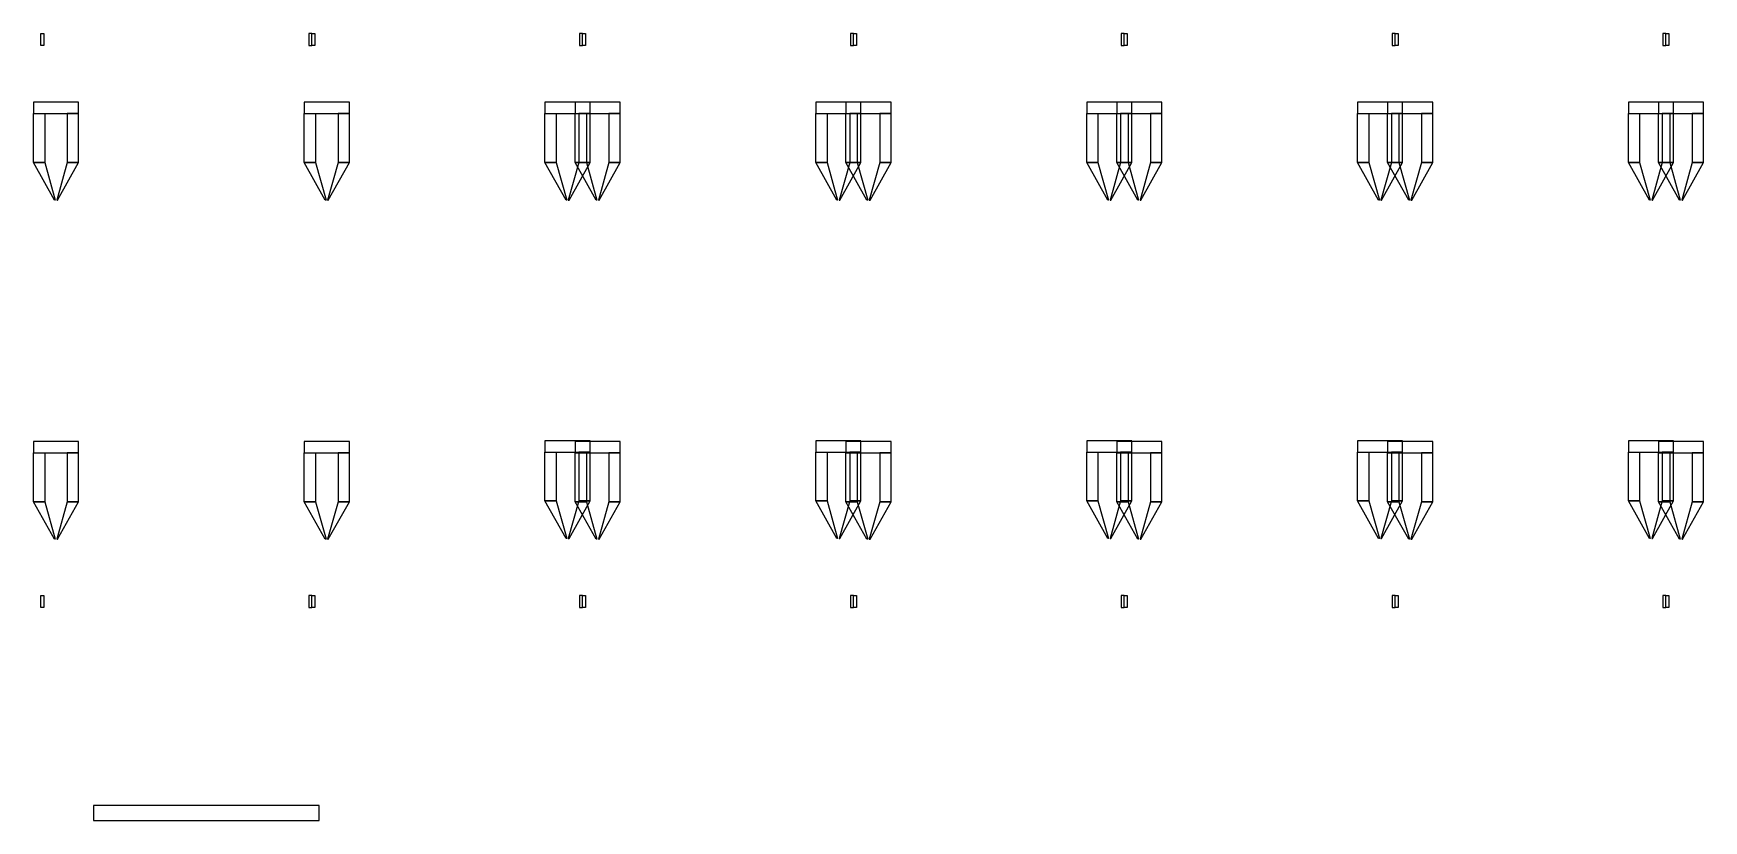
# Model space of a CAD drawing. Extents: x -50899 to 50899, y -48295 to 50898.
# Drawn here: x -27950 to -16850, y -29475 to -24242 of the extents above; entities that cross this region are included whole.
import ezdxf

# ---------------------------------------------------------------- set-up
doc = ezdxf.new("R2010")
doc.units = 0

# ---------------------------------------------------------------- blocks, each defined once
blk = doc.blocks.new('Q1')
for points in [[(-100, 14803), (-100, 14883), (-80, 14883), (-80, 14803), (-100, 14803)], [(1700, 14803), (1700, 14883), (1680, 14883), (1680, 14803), (1700, 14803)], [(3250, 14425), (3250, 14350), (3550, 14350), (3550, 14425), (3250, 14425)], [(3250, 14425), (3250, 14350), (3550, 14350), (3550, 14425), (3250, 14425)], [(3325, 14350), (3325, 14025), (3250, 14025), (3250, 14350), (3325, 14350)], [(3325, 14350), (3325, 14025), (3250, 14025), (3250, 14350), (3325, 14350)], [(3475, 14350), (3475, 14025), (3550, 14025), (3550, 14350), (3475, 14350)], [(3475, 14350), (3475, 14025), (3550, 14025), (3550, 14350), (3475, 14350)], [(3325, 14025), (3395, 13775), (3390, 13775), (3250, 14025), (3325, 14025)], [(3325, 14025), (3395, 13775), (3390, 13775), (3250, 14025), (3325, 14025)], [(3475, 14025), (3405, 13775), (3410, 13775), (3550, 14025), (3475, 14025)], [(3475, 14025), (3405, 13775), (3410, 13775), (3550, 14025), (3475, 14025)], [(3250, 12175), (3250, 12100), (3550, 12100), (3550, 12175), (3250, 12175)], [(3250, 12175), (3250, 12100), (3550, 12100), (3550, 12175), (3250, 12175)], [(3325, 12100), (3325, 11775), (3250, 11775), (3250, 12100), (3325, 12100)], [(3325, 12100), (3325, 11775), (3250, 11775), (3250, 12100), (3325, 12100)], [(3475, 12100), (3475, 11775), (3550, 11775), (3550, 12100), (3475, 12100)], [(3475, 12100), (3475, 11775), (3550, 11775), (3550, 12100), (3475, 12100)], [(3325, 11775), (3395, 11525), (3390, 11525), (3250, 11775), (3325, 11775)], [(3325, 11775), (3395, 11525), (3390, 11525), (3250, 11775), (3325, 11775)], [(3475, 11775), (3405, 11525), (3410, 11525), (3550, 11775), (3475, 11775)], [(3475, 11775), (3405, 11525), (3410, 11525), (3550, 11775), (3475, 11775)], [(-100, 11067), (-100, 11147), (-80, 11147), (-80, 11067), (-100, 11067)], [(1700, 11067), (1700, 11147), (1680, 11147), (1680, 11067), (1700, 11067)], [(250, 9750), (250, 9650), (1750, 9650), (1750, 9750), (250, 9750)]]:
    blk.add_lwpolyline(points)
blk = doc.blocks.new('Q2')
for points in [[(-100, 14803), (-100, 14883), (-80, 14883), (-80, 14803), (-100, 14803)], [(1700, 14803), (1700, 14883), (1680, 14883), (1680, 14803), (1700, 14803)], [(-1950, 14425), (-1950, 14350), (-1650, 14350), (-1650, 14425), (-1950, 14425)], [(-1950, 14425), (-1950, 14350), (-1650, 14350), (-1650, 14425), (-1950, 14425)], [(-1875, 14350), (-1875, 14025), (-1950, 14025), (-1950, 14350), (-1875, 14350)], [(-1875, 14350), (-1875, 14025), (-1950, 14025), (-1950, 14350), (-1875, 14350)], [(-1725, 14350), (-1725, 14025), (-1650, 14025), (-1650, 14350), (-1725, 14350)], [(-1725, 14350), (-1725, 14025), (-1650, 14025), (-1650, 14350), (-1725, 14350)], [(3250, 14425), (3250, 14350), (3550, 14350), (3550, 14425), (3250, 14425)], [(3250, 14425), (3250, 14350), (3550, 14350), (3550, 14425), (3250, 14425)], [(3325, 14350), (3325, 14025), (3250, 14025), (3250, 14350), (3325, 14350)], [(3325, 14350), (3325, 14025), (3250, 14025), (3250, 14350), (3325, 14350)], [(3475, 14350), (3475, 14025), (3550, 14025), (3550, 14350), (3475, 14350)], [(3475, 14350), (3475, 14025), (3550, 14025), (3550, 14350), (3475, 14350)], [(-1875, 14025), (-1805, 13775), (-1810, 13775), (-1950, 14025), (-1875, 14025)], [(-1875, 14025), (-1805, 13775), (-1810, 13775), (-1950, 14025), (-1875, 14025)], [(-1725, 14025), (-1795, 13775), (-1790, 13775), (-1650, 14025), (-1725, 14025)], [(-1725, 14025), (-1795, 13775), (-1790, 13775), (-1650, 14025), (-1725, 14025)], [(3325, 14025), (3395, 13775), (3390, 13775), (3250, 14025), (3325, 14025)], [(3325, 14025), (3395, 13775), (3390, 13775), (3250, 14025), (3325, 14025)], [(3475, 14025), (3405, 13775), (3410, 13775), (3550, 14025), (3475, 14025)], [(3475, 14025), (3405, 13775), (3410, 13775), (3550, 14025), (3475, 14025)], [(-1950, 12170), (-1950, 12095), (-1650, 12095), (-1650, 12170), (-1950, 12170)], [(-1950, 12170), (-1950, 12095), (-1650, 12095), (-1650, 12170), (-1950, 12170)], [(3250, 12175), (3250, 12100), (3550, 12100), (3550, 12175), (3250, 12175)], [(3250, 12175), (3250, 12100), (3550, 12100), (3550, 12175), (3250, 12175)], [(3325, 12100), (3325, 11775), (3250, 11775), (3250, 12100), (3325, 12100)], [(3325, 12100), (3325, 11775), (3250, 11775), (3250, 12100), (3325, 12100)], [(3475, 12100), (3475, 11775), (3550, 11775), (3550, 12100), (3475, 12100)], [(3475, 12100), (3475, 11775), (3550, 11775), (3550, 12100), (3475, 12100)], [(-1875, 12095), (-1875, 11770), (-1950, 11770), (-1950, 12095), (-1875, 12095)], [(-1875, 12095), (-1875, 11770), (-1950, 11770), (-1950, 12095), (-1875, 12095)], [(-1725, 12095), (-1725, 11770), (-1650, 11770), (-1650, 12095), (-1725, 12095)], [(-1725, 12095), (-1725, 11770), (-1650, 11770), (-1650, 12095), (-1725, 12095)], [(-1875, 11770), (-1805, 11520), (-1810, 11520), (-1950, 11770), (-1875, 11770)], [(-1875, 11770), (-1805, 11520), (-1810, 11520), (-1950, 11770), (-1875, 11770)], [(-1725, 11770), (-1795, 11520), (-1790, 11520), (-1650, 11770), (-1725, 11770)], [(-1725, 11770), (-1795, 11520), (-1790, 11520), (-1650, 11770), (-1725, 11770)], [(3325, 11775), (3395, 11525), (3390, 11525), (3250, 11775), (3325, 11775)], [(3325, 11775), (3395, 11525), (3390, 11525), (3250, 11775), (3325, 11775)], [(3475, 11775), (3405, 11525), (3410, 11525), (3550, 11775), (3475, 11775)], [(3475, 11775), (3405, 11525), (3410, 11525), (3550, 11775), (3475, 11775)], [(-100, 11067), (-100, 11147), (-80, 11147), (-80, 11067), (-100, 11067)], [(1700, 11067), (1700, 11147), (1680, 11147), (1680, 11067), (1700, 11067)]]:
    blk.add_lwpolyline(points)
blk = doc.blocks.new('Q3')
for points in [[(-100, 14803), (-100, 14883), (-80, 14883), (-80, 14803), (-100, 14803)], [(1700, 14803), (1700, 14883), (1680, 14883), (1680, 14803), (1700, 14803)], [(-1950, 14425), (-1950, 14350), (-1650, 14350), (-1650, 14425), (-1950, 14425)], [(-1950, 14425), (-1950, 14350), (-1650, 14350), (-1650, 14425), (-1950, 14425)], [(-1875, 14350), (-1875, 14025), (-1950, 14025), (-1950, 14350), (-1875, 14350)], [(-1875, 14350), (-1875, 14025), (-1950, 14025), (-1950, 14350), (-1875, 14350)], [(-1725, 14350), (-1725, 14025), (-1650, 14025), (-1650, 14350), (-1725, 14350)], [(-1725, 14350), (-1725, 14025), (-1650, 14025), (-1650, 14350), (-1725, 14350)], [(3250, 14425), (3250, 14350), (3550, 14350), (3550, 14425), (3250, 14425)], [(3250, 14425), (3250, 14350), (3550, 14350), (3550, 14425), (3250, 14425)], [(3325, 14350), (3325, 14025), (3250, 14025), (3250, 14350), (3325, 14350)], [(3325, 14350), (3325, 14025), (3250, 14025), (3250, 14350), (3325, 14350)], [(3475, 14350), (3475, 14025), (3550, 14025), (3550, 14350), (3475, 14350)], [(3475, 14350), (3475, 14025), (3550, 14025), (3550, 14350), (3475, 14350)], [(-1875, 14025), (-1805, 13775), (-1810, 13775), (-1950, 14025), (-1875, 14025)], [(-1875, 14025), (-1805, 13775), (-1810, 13775), (-1950, 14025), (-1875, 14025)], [(-1725, 14025), (-1795, 13775), (-1790, 13775), (-1650, 14025), (-1725, 14025)], [(-1725, 14025), (-1795, 13775), (-1790, 13775), (-1650, 14025), (-1725, 14025)], [(3325, 14025), (3395, 13775), (3390, 13775), (3250, 14025), (3325, 14025)], [(3325, 14025), (3395, 13775), (3390, 13775), (3250, 14025), (3325, 14025)], [(3475, 14025), (3405, 13775), (3410, 13775), (3550, 14025), (3475, 14025)], [(3475, 14025), (3405, 13775), (3410, 13775), (3550, 14025), (3475, 14025)], [(-1950, 12170), (-1950, 12095), (-1650, 12095), (-1650, 12170), (-1950, 12170)], [(-1950, 12170), (-1950, 12095), (-1650, 12095), (-1650, 12170), (-1950, 12170)], [(3250, 12175), (3250, 12100), (3550, 12100), (3550, 12175), (3250, 12175)], [(3250, 12175), (3250, 12100), (3550, 12100), (3550, 12175), (3250, 12175)], [(3325, 12100), (3325, 11775), (3250, 11775), (3250, 12100), (3325, 12100)], [(3325, 12100), (3325, 11775), (3250, 11775), (3250, 12100), (3325, 12100)], [(3475, 12100), (3475, 11775), (3550, 11775), (3550, 12100), (3475, 12100)], [(3475, 12100), (3475, 11775), (3550, 11775), (3550, 12100), (3475, 12100)], [(-1875, 12095), (-1875, 11770), (-1950, 11770), (-1950, 12095), (-1875, 12095)], [(-1875, 12095), (-1875, 11770), (-1950, 11770), (-1950, 12095), (-1875, 12095)], [(-1725, 12095), (-1725, 11770), (-1650, 11770), (-1650, 12095), (-1725, 12095)], [(-1725, 12095), (-1725, 11770), (-1650, 11770), (-1650, 12095), (-1725, 12095)], [(-1875, 11770), (-1805, 11520), (-1810, 11520), (-1950, 11770), (-1875, 11770)], [(-1875, 11770), (-1805, 11520), (-1810, 11520), (-1950, 11770), (-1875, 11770)], [(-1725, 11770), (-1795, 11520), (-1790, 11520), (-1650, 11770), (-1725, 11770)], [(-1725, 11770), (-1795, 11520), (-1790, 11520), (-1650, 11770), (-1725, 11770)], [(3325, 11775), (3395, 11525), (3390, 11525), (3250, 11775), (3325, 11775)], [(3325, 11775), (3395, 11525), (3390, 11525), (3250, 11775), (3325, 11775)], [(3475, 11775), (3405, 11525), (3410, 11525), (3550, 11775), (3475, 11775)], [(3475, 11775), (3405, 11525), (3410, 11525), (3550, 11775), (3475, 11775)], [(-100, 11067), (-100, 11147), (-80, 11147), (-80, 11067), (-100, 11067)], [(1700, 11067), (1700, 11147), (1680, 11147), (1680, 11067), (1700, 11067)]]:
    blk.add_lwpolyline(points)
blk = doc.blocks.new('Q4')
for points in [[(-100, 14803), (-100, 14883), (-80, 14883), (-80, 14803), (-100, 14803)], [(1700, 14803), (1700, 14883), (1680, 14883), (1680, 14803), (1700, 14803)], [(-1950, 14425), (-1950, 14350), (-1650, 14350), (-1650, 14425), (-1950, 14425)], [(-1950, 14425), (-1950, 14350), (-1650, 14350), (-1650, 14425), (-1950, 14425)], [(-1875, 14350), (-1875, 14025), (-1950, 14025), (-1950, 14350), (-1875, 14350)], [(-1875, 14350), (-1875, 14025), (-1950, 14025), (-1950, 14350), (-1875, 14350)], [(-1725, 14350), (-1725, 14025), (-1650, 14025), (-1650, 14350), (-1725, 14350)], [(-1725, 14350), (-1725, 14025), (-1650, 14025), (-1650, 14350), (-1725, 14350)], [(3250, 14425), (3250, 14350), (3550, 14350), (3550, 14425), (3250, 14425)], [(3250, 14425), (3250, 14350), (3550, 14350), (3550, 14425), (3250, 14425)], [(3325, 14350), (3325, 14025), (3250, 14025), (3250, 14350), (3325, 14350)], [(3325, 14350), (3325, 14025), (3250, 14025), (3250, 14350), (3325, 14350)], [(3475, 14350), (3475, 14025), (3550, 14025), (3550, 14350), (3475, 14350)], [(3475, 14350), (3475, 14025), (3550, 14025), (3550, 14350), (3475, 14350)], [(-1875, 14025), (-1805, 13775), (-1810, 13775), (-1950, 14025), (-1875, 14025)], [(-1875, 14025), (-1805, 13775), (-1810, 13775), (-1950, 14025), (-1875, 14025)], [(-1725, 14025), (-1795, 13775), (-1790, 13775), (-1650, 14025), (-1725, 14025)], [(-1725, 14025), (-1795, 13775), (-1790, 13775), (-1650, 14025), (-1725, 14025)], [(3325, 14025), (3395, 13775), (3390, 13775), (3250, 14025), (3325, 14025)], [(3325, 14025), (3395, 13775), (3390, 13775), (3250, 14025), (3325, 14025)], [(3475, 14025), (3405, 13775), (3410, 13775), (3550, 14025), (3475, 14025)], [(3475, 14025), (3405, 13775), (3410, 13775), (3550, 14025), (3475, 14025)], [(-1950, 12170), (-1950, 12095), (-1650, 12095), (-1650, 12170), (-1950, 12170)], [(-1950, 12170), (-1950, 12095), (-1650, 12095), (-1650, 12170), (-1950, 12170)], [(3250, 12175), (3250, 12100), (3550, 12100), (3550, 12175), (3250, 12175)], [(3250, 12175), (3250, 12100), (3550, 12100), (3550, 12175), (3250, 12175)], [(3325, 12100), (3325, 11775), (3250, 11775), (3250, 12100), (3325, 12100)], [(3325, 12100), (3325, 11775), (3250, 11775), (3250, 12100), (3325, 12100)], [(3475, 12100), (3475, 11775), (3550, 11775), (3550, 12100), (3475, 12100)], [(3475, 12100), (3475, 11775), (3550, 11775), (3550, 12100), (3475, 12100)], [(-1875, 12095), (-1875, 11770), (-1950, 11770), (-1950, 12095), (-1875, 12095)], [(-1875, 12095), (-1875, 11770), (-1950, 11770), (-1950, 12095), (-1875, 12095)], [(-1725, 12095), (-1725, 11770), (-1650, 11770), (-1650, 12095), (-1725, 12095)], [(-1725, 12095), (-1725, 11770), (-1650, 11770), (-1650, 12095), (-1725, 12095)], [(-1875, 11770), (-1805, 11520), (-1810, 11520), (-1950, 11770), (-1875, 11770)], [(-1875, 11770), (-1805, 11520), (-1810, 11520), (-1950, 11770), (-1875, 11770)], [(-1725, 11770), (-1795, 11520), (-1790, 11520), (-1650, 11770), (-1725, 11770)], [(-1725, 11770), (-1795, 11520), (-1790, 11520), (-1650, 11770), (-1725, 11770)], [(3325, 11775), (3395, 11525), (3390, 11525), (3250, 11775), (3325, 11775)], [(3325, 11775), (3395, 11525), (3390, 11525), (3250, 11775), (3325, 11775)], [(3475, 11775), (3405, 11525), (3410, 11525), (3550, 11775), (3475, 11775)], [(3475, 11775), (3405, 11525), (3410, 11525), (3550, 11775), (3475, 11775)], [(-100, 11067), (-100, 11147), (-80, 11147), (-80, 11067), (-100, 11067)], [(1700, 11067), (1700, 11147), (1680, 11147), (1680, 11067), (1700, 11067)]]:
    blk.add_lwpolyline(points)
blk = doc.blocks.new('Q5')
for points in [[(-100, 14803), (-100, 14883), (-80, 14883), (-80, 14803), (-100, 14803)], [(1700, 14803), (1700, 14883), (1680, 14883), (1680, 14803), (1700, 14803)], [(-1950, 14425), (-1950, 14350), (-1650, 14350), (-1650, 14425), (-1950, 14425)], [(-1950, 14425), (-1950, 14350), (-1650, 14350), (-1650, 14425), (-1950, 14425)], [(-1875, 14350), (-1875, 14025), (-1950, 14025), (-1950, 14350), (-1875, 14350)], [(-1875, 14350), (-1875, 14025), (-1950, 14025), (-1950, 14350), (-1875, 14350)], [(-1725, 14350), (-1725, 14025), (-1650, 14025), (-1650, 14350), (-1725, 14350)], [(-1725, 14350), (-1725, 14025), (-1650, 14025), (-1650, 14350), (-1725, 14350)], [(3250, 14425), (3250, 14350), (3550, 14350), (3550, 14425), (3250, 14425)], [(3250, 14425), (3250, 14350), (3550, 14350), (3550, 14425), (3250, 14425)], [(3325, 14350), (3325, 14025), (3250, 14025), (3250, 14350), (3325, 14350)], [(3325, 14350), (3325, 14025), (3250, 14025), (3250, 14350), (3325, 14350)], [(3475, 14350), (3475, 14025), (3550, 14025), (3550, 14350), (3475, 14350)], [(3475, 14350), (3475, 14025), (3550, 14025), (3550, 14350), (3475, 14350)], [(-1875, 14025), (-1805, 13775), (-1810, 13775), (-1950, 14025), (-1875, 14025)], [(-1875, 14025), (-1805, 13775), (-1810, 13775), (-1950, 14025), (-1875, 14025)], [(-1725, 14025), (-1795, 13775), (-1790, 13775), (-1650, 14025), (-1725, 14025)], [(-1725, 14025), (-1795, 13775), (-1790, 13775), (-1650, 14025), (-1725, 14025)], [(3325, 14025), (3395, 13775), (3390, 13775), (3250, 14025), (3325, 14025)], [(3325, 14025), (3395, 13775), (3390, 13775), (3250, 14025), (3325, 14025)], [(3475, 14025), (3405, 13775), (3410, 13775), (3550, 14025), (3475, 14025)], [(3475, 14025), (3405, 13775), (3410, 13775), (3550, 14025), (3475, 14025)], [(-1950, 12170), (-1950, 12095), (-1650, 12095), (-1650, 12170), (-1950, 12170)], [(-1950, 12170), (-1950, 12095), (-1650, 12095), (-1650, 12170), (-1950, 12170)], [(3250, 12175), (3250, 12100), (3550, 12100), (3550, 12175), (3250, 12175)], [(3250, 12175), (3250, 12100), (3550, 12100), (3550, 12175), (3250, 12175)], [(3325, 12100), (3325, 11775), (3250, 11775), (3250, 12100), (3325, 12100)], [(3325, 12100), (3325, 11775), (3250, 11775), (3250, 12100), (3325, 12100)], [(3475, 12100), (3475, 11775), (3550, 11775), (3550, 12100), (3475, 12100)], [(3475, 12100), (3475, 11775), (3550, 11775), (3550, 12100), (3475, 12100)], [(-1875, 12095), (-1875, 11770), (-1950, 11770), (-1950, 12095), (-1875, 12095)], [(-1875, 12095), (-1875, 11770), (-1950, 11770), (-1950, 12095), (-1875, 12095)], [(-1725, 12095), (-1725, 11770), (-1650, 11770), (-1650, 12095), (-1725, 12095)], [(-1725, 12095), (-1725, 11770), (-1650, 11770), (-1650, 12095), (-1725, 12095)], [(-1875, 11770), (-1805, 11520), (-1810, 11520), (-1950, 11770), (-1875, 11770)], [(-1875, 11770), (-1805, 11520), (-1810, 11520), (-1950, 11770), (-1875, 11770)], [(-1725, 11770), (-1795, 11520), (-1790, 11520), (-1650, 11770), (-1725, 11770)], [(-1725, 11770), (-1795, 11520), (-1790, 11520), (-1650, 11770), (-1725, 11770)], [(3325, 11775), (3395, 11525), (3390, 11525), (3250, 11775), (3325, 11775)], [(3325, 11775), (3395, 11525), (3390, 11525), (3250, 11775), (3325, 11775)], [(3475, 11775), (3405, 11525), (3410, 11525), (3550, 11775), (3475, 11775)], [(3475, 11775), (3405, 11525), (3410, 11525), (3550, 11775), (3475, 11775)], [(-100, 11067), (-100, 11147), (-80, 11147), (-80, 11067), (-100, 11067)], [(1700, 11067), (1700, 11147), (1680, 11147), (1680, 11067), (1700, 11067)]]:
    blk.add_lwpolyline(points)
blk = doc.blocks.new('Q6')
for points in [[(-100, 14803), (-100, 14883), (-80, 14883), (-80, 14803), (-100, 14803)], [(1700, 14803), (1700, 14883), (1680, 14883), (1680, 14803), (1700, 14803)], [(-1950, 14425), (-1950, 14350), (-1650, 14350), (-1650, 14425), (-1950, 14425)], [(-1950, 14425), (-1950, 14350), (-1650, 14350), (-1650, 14425), (-1950, 14425)], [(-1875, 14350), (-1875, 14025), (-1950, 14025), (-1950, 14350), (-1875, 14350)], [(-1875, 14350), (-1875, 14025), (-1950, 14025), (-1950, 14350), (-1875, 14350)], [(-1725, 14350), (-1725, 14025), (-1650, 14025), (-1650, 14350), (-1725, 14350)], [(-1725, 14350), (-1725, 14025), (-1650, 14025), (-1650, 14350), (-1725, 14350)], [(-1875, 14025), (-1805, 13775), (-1810, 13775), (-1950, 14025), (-1875, 14025)], [(-1875, 14025), (-1805, 13775), (-1810, 13775), (-1950, 14025), (-1875, 14025)], [(-1725, 14025), (-1795, 13775), (-1790, 13775), (-1650, 14025), (-1725, 14025)], [(-1725, 14025), (-1795, 13775), (-1790, 13775), (-1650, 14025), (-1725, 14025)], [(-1950, 12170), (-1950, 12095), (-1650, 12095), (-1650, 12170), (-1950, 12170)], [(-1950, 12170), (-1950, 12095), (-1650, 12095), (-1650, 12170), (-1950, 12170)], [(-1875, 12095), (-1875, 11770), (-1950, 11770), (-1950, 12095), (-1875, 12095)], [(-1875, 12095), (-1875, 11770), (-1950, 11770), (-1950, 12095), (-1875, 12095)], [(-1725, 12095), (-1725, 11770), (-1650, 11770), (-1650, 12095), (-1725, 12095)], [(-1725, 12095), (-1725, 11770), (-1650, 11770), (-1650, 12095), (-1725, 12095)], [(-1875, 11770), (-1805, 11520), (-1810, 11520), (-1950, 11770), (-1875, 11770)], [(-1875, 11770), (-1805, 11520), (-1810, 11520), (-1950, 11770), (-1875, 11770)], [(-1725, 11770), (-1795, 11520), (-1790, 11520), (-1650, 11770), (-1725, 11770)], [(-1725, 11770), (-1795, 11520), (-1790, 11520), (-1650, 11770), (-1725, 11770)], [(-100, 11067), (-100, 11147), (-80, 11147), (-80, 11067), (-100, 11067)], [(1700, 11067), (1700, 11147), (1680, 11147), (1680, 11067), (1700, 11067)]]:
    blk.add_lwpolyline(points)
blk = doc.blocks.new('Q7')
for points in [[(-100, 14803), (-100, 14883), (-80, 14883), (-80, 14803), (-100, 14803)], [(-1950, 14425), (-1950, 14350), (-1650, 14350), (-1650, 14425), (-1950, 14425)], [(-1950, 14425), (-1950, 14350), (-1650, 14350), (-1650, 14425), (-1950, 14425)], [(-1875, 14350), (-1875, 14025), (-1950, 14025), (-1950, 14350), (-1875, 14350)], [(-1875, 14350), (-1875, 14025), (-1950, 14025), (-1950, 14350), (-1875, 14350)], [(-1725, 14350), (-1725, 14025), (-1650, 14025), (-1650, 14350), (-1725, 14350)], [(-1725, 14350), (-1725, 14025), (-1650, 14025), (-1650, 14350), (-1725, 14350)], [(-1875, 14025), (-1805, 13775), (-1810, 13775), (-1950, 14025), (-1875, 14025)], [(-1875, 14025), (-1805, 13775), (-1810, 13775), (-1950, 14025), (-1875, 14025)], [(-1725, 14025), (-1795, 13775), (-1790, 13775), (-1650, 14025), (-1725, 14025)], [(-1725, 14025), (-1795, 13775), (-1790, 13775), (-1650, 14025), (-1725, 14025)], [(-1950, 12170), (-1950, 12095), (-1650, 12095), (-1650, 12170), (-1950, 12170)], [(-1950, 12170), (-1950, 12095), (-1650, 12095), (-1650, 12170), (-1950, 12170)], [(-1875, 12095), (-1875, 11770), (-1950, 11770), (-1950, 12095), (-1875, 12095)], [(-1875, 12095), (-1875, 11770), (-1950, 11770), (-1950, 12095), (-1875, 12095)], [(-1725, 12095), (-1725, 11770), (-1650, 11770), (-1650, 12095), (-1725, 12095)], [(-1725, 12095), (-1725, 11770), (-1650, 11770), (-1650, 12095), (-1725, 12095)], [(-1875, 11770), (-1805, 11520), (-1810, 11520), (-1950, 11770), (-1875, 11770)], [(-1875, 11770), (-1805, 11520), (-1810, 11520), (-1950, 11770), (-1875, 11770)], [(-1725, 11770), (-1795, 11520), (-1790, 11520), (-1650, 11770), (-1725, 11770)], [(-1725, 11770), (-1795, 11520), (-1790, 11520), (-1650, 11770), (-1725, 11770)], [(-100, 11067), (-100, 11147), (-80, 11147), (-80, 11067), (-100, 11067)]]:
    blk.add_lwpolyline(points)
blk = doc.blocks.new('Q8')
for points in [[(-1950, 14425), (-1950, 14350), (-1650, 14350), (-1650, 14425), (-1950, 14425)], [(-1950, 14425), (-1950, 14350), (-1650, 14350), (-1650, 14425), (-1950, 14425)], [(-1875, 14350), (-1875, 14025), (-1950, 14025), (-1950, 14350), (-1875, 14350)], [(-1875, 14350), (-1875, 14025), (-1950, 14025), (-1950, 14350), (-1875, 14350)], [(-1725, 14350), (-1725, 14025), (-1650, 14025), (-1650, 14350), (-1725, 14350)], [(-1725, 14350), (-1725, 14025), (-1650, 14025), (-1650, 14350), (-1725, 14350)], [(-1875, 14025), (-1805, 13775), (-1810, 13775), (-1950, 14025), (-1875, 14025)], [(-1875, 14025), (-1805, 13775), (-1810, 13775), (-1950, 14025), (-1875, 14025)], [(-1725, 14025), (-1795, 13775), (-1790, 13775), (-1650, 14025), (-1725, 14025)], [(-1725, 14025), (-1795, 13775), (-1790, 13775), (-1650, 14025), (-1725, 14025)], [(-1950, 12170), (-1950, 12095), (-1650, 12095), (-1650, 12170), (-1950, 12170)], [(-1950, 12170), (-1950, 12095), (-1650, 12095), (-1650, 12170), (-1950, 12170)], [(-1875, 12095), (-1875, 11770), (-1950, 11770), (-1950, 12095), (-1875, 12095)], [(-1875, 12095), (-1875, 11770), (-1950, 11770), (-1950, 12095), (-1875, 12095)], [(-1725, 12095), (-1725, 11770), (-1650, 11770), (-1650, 12095), (-1725, 12095)], [(-1725, 12095), (-1725, 11770), (-1650, 11770), (-1650, 12095), (-1725, 12095)], [(-1875, 11770), (-1805, 11520), (-1810, 11520), (-1950, 11770), (-1875, 11770)], [(-1875, 11770), (-1805, 11520), (-1810, 11520), (-1950, 11770), (-1875, 11770)], [(-1725, 11770), (-1795, 11520), (-1790, 11520), (-1650, 11770), (-1725, 11770)], [(-1725, 11770), (-1795, 11520), (-1790, 11520), (-1650, 11770), (-1725, 11770)]]:
    blk.add_lwpolyline(points)

msp = doc.modelspace()

# ---------------------------------------------------------------- block references
for name, p in [('Q1', (-27800, -39125)), ('Q2', (-26000, -39125)), ('Q3', (-24200, -39125)), ('Q4', (-22400, -39125)), ('Q5', (-20600, -39125)), ('Q6', (-18800, -39125)), ('Q7', (-17000, -39125)), ('Q8', (-15200, -39125))]:
    msp.add_blockref(name, p)

doc.saveas('drawing.dxf')
